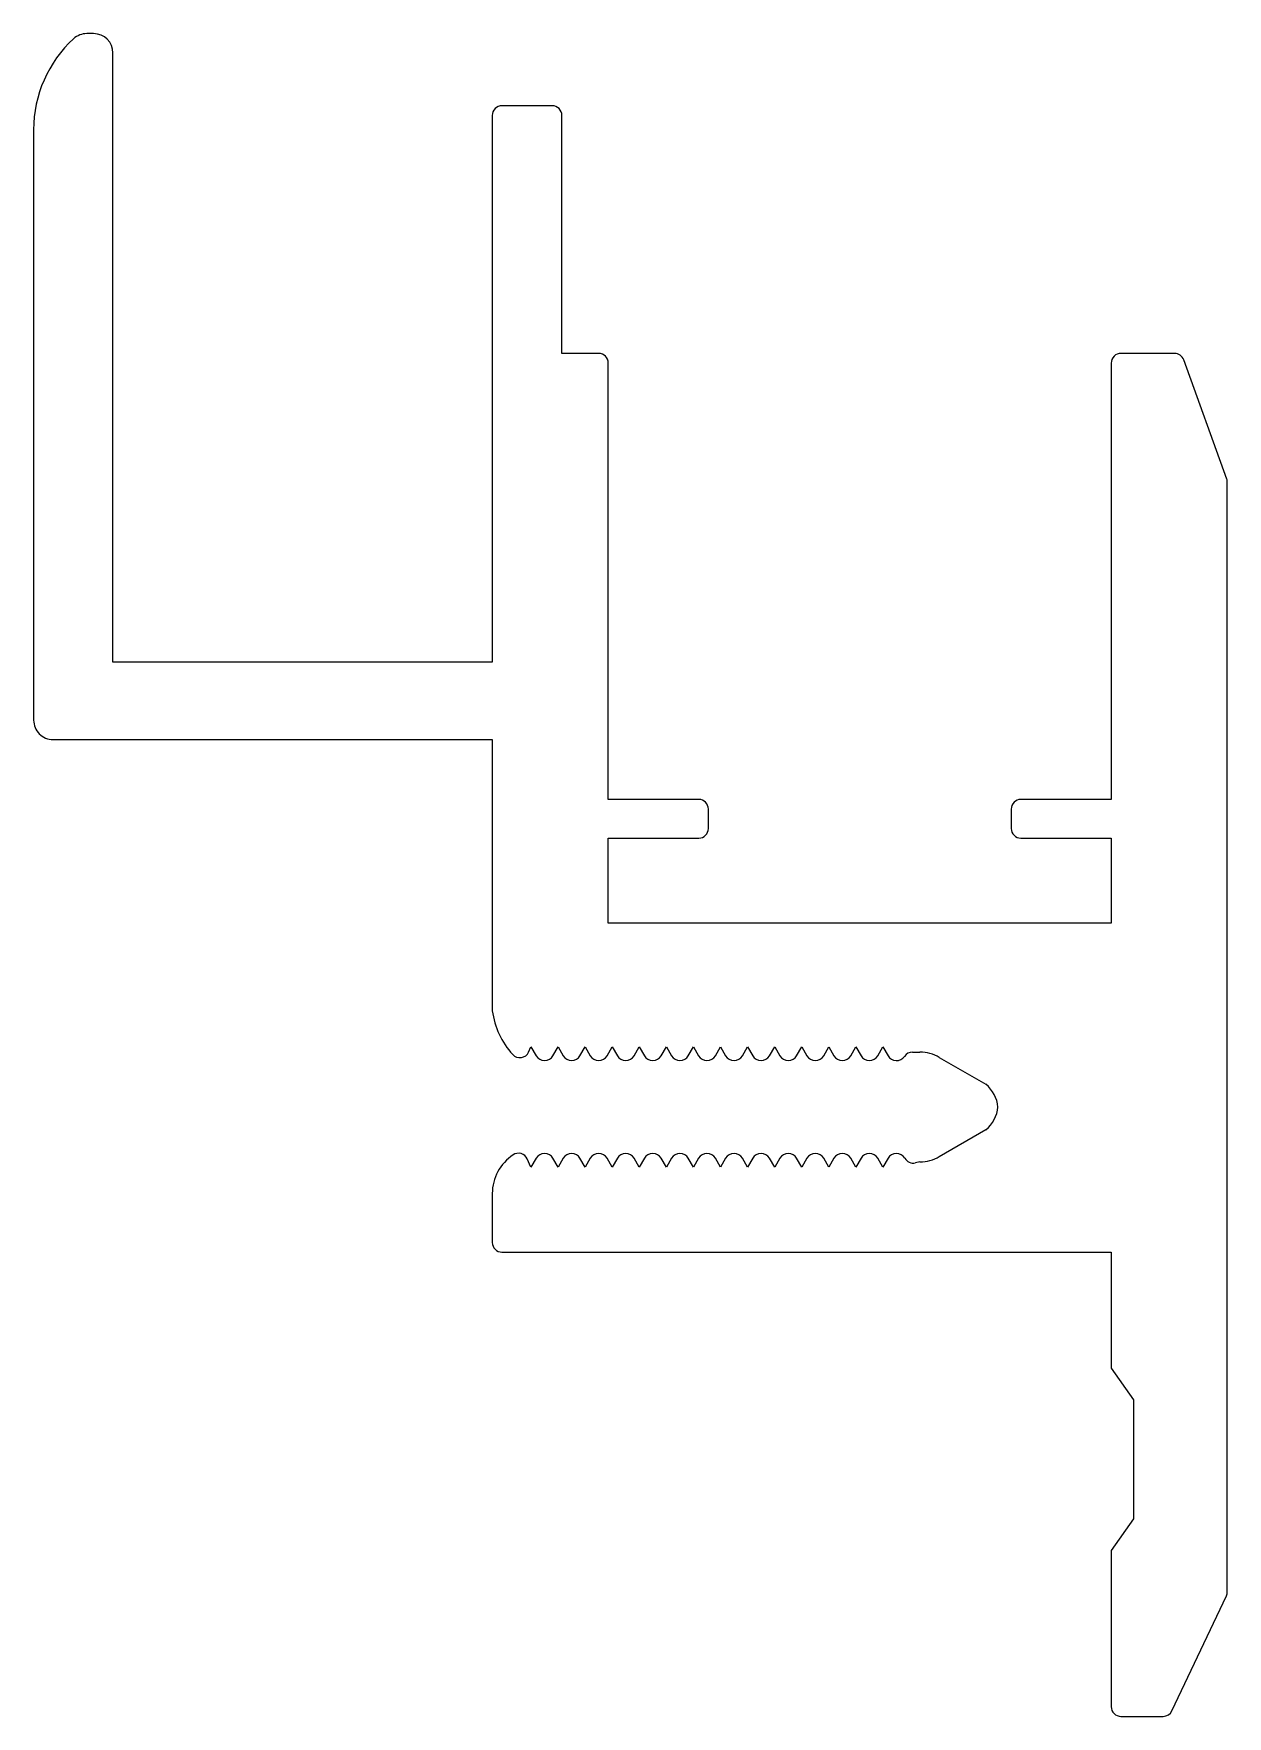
# Model space of a CAD drawing. Extents: x 1171.6 to 1202.5, y 2053 to 2096.5.
import ezdxf

# ---------------------------------------------------------------- set-up
doc = ezdxf.new("R2010")
doc.units = 0
doc.layers.get('0').update_dxf_attribs({"linetype": 'CONTINUOUS'})

msp = doc.modelspace()

# ---------------------------------------------------------------- linework, layer by layer
for p, q in [((1173.159, 2096.468), (1172.98, 2096.468)), ((1173.659, 2080.223), (1173.659, 2095.968)), ((1183.462, 2094.354), (1183.462, 2080.223)), ((1185.012, 2094.604), (1183.713, 2094.604)), ((1185.262, 2088.204), (1185.262, 2094.354)), ((1171.608, 2093.985), (1171.608, 2078.723)), ((1186.213, 2088.204), (1185.262, 2088.204)), ((1201.1, 2088.204), (1199.713, 2088.204)), ((1186.462, 2076.673), (1186.462, 2087.954)), ((1199.462, 2087.954), (1199.462, 2076.673)), ((1202.448, 2084.952), (1201.335, 2088.038)), ((1202.462, 2056.192), (1202.462, 2084.867)), ((1183.462, 2080.223), (1173.659, 2080.223)), ((1172.109, 2078.223), (1183.459, 2078.223)), ((1183.459, 2078.223), (1183.463, 2071.211)), ((1188.799, 2076.673), (1186.462, 2076.673)), ((1199.462, 2076.673), (1197.126, 2076.673)), ((1189.049, 2075.923), (1189.049, 2076.423)), ((1196.876, 2076.423), (1196.876, 2075.923)), ((1186.462, 2073.473), (1186.462, 2075.673)), ((1186.462, 2075.673), (1188.799, 2075.673)), ((1197.126, 2075.673), (1199.462, 2075.673)), ((1199.462, 2075.673), (1199.462, 2073.473)), ((1199.462, 2073.473), (1186.462, 2073.473)), ((1184.403, 2070.145), (1184.463, 2070.28)), ((1184.463, 2070.28), (1184.596, 2070.049)), ((1185.03, 2070.049), (1185.163, 2070.28)), ((1185.163, 2070.28), (1185.296, 2070.049)), ((1185.73, 2070.049), (1185.863, 2070.28)), ((1185.863, 2070.28), (1185.996, 2070.049)), ((1186.429, 2070.049), (1186.563, 2070.28)), ((1186.563, 2070.28), (1186.696, 2070.049)), ((1187.129, 2070.049), (1187.262, 2070.28)), ((1187.262, 2070.28), (1187.395, 2070.049)), ((1187.829, 2070.049), (1187.962, 2070.281)), ((1187.962, 2070.281), (1188.096, 2070.049)), ((1188.529, 2070.049), (1188.662, 2070.28)), ((1188.662, 2070.28), (1188.795, 2070.049)), ((1189.229, 2070.049), (1189.362, 2070.28)), ((1189.362, 2070.28), (1189.495, 2070.049)), ((1189.929, 2070.049), (1190.062, 2070.28)), ((1190.062, 2070.28), (1190.195, 2070.049)), ((1190.629, 2070.049), (1190.762, 2070.281)), ((1190.762, 2070.281), (1190.895, 2070.049)), ((1191.329, 2070.049), (1191.462, 2070.28)), ((1191.462, 2070.28), (1191.595, 2070.049)), ((1192.029, 2070.049), (1192.162, 2070.28)), ((1192.162, 2070.28), (1192.294, 2070.049)), ((1192.728, 2070.049), (1192.861, 2070.28)), ((1192.861, 2070.28), (1192.994, 2070.049)), ((1193.428, 2070.049), (1193.561, 2070.28)), ((1193.561, 2070.28), (1193.693, 2070.049)), ((1194.323, 2070.14), (1194.517, 2070.14)), ((1195.017, 2070.006), (1196.223, 2069.31)), ((1196.223, 2068.137), (1195.017, 2067.44)), ((1184.463, 2067.166), (1184.367, 2067.38)), ((1184.596, 2067.398), (1184.463, 2067.166)), ((1185.163, 2067.166), (1185.03, 2067.398)), ((1185.296, 2067.398), (1185.163, 2067.166)), ((1185.863, 2067.166), (1185.73, 2067.398)), ((1185.996, 2067.398), (1185.863, 2067.166)), ((1186.563, 2067.166), (1186.429, 2067.398)), ((1186.696, 2067.398), (1186.563, 2067.166)), ((1187.262, 2067.166), (1187.129, 2067.398)), ((1187.395, 2067.398), (1187.262, 2067.166)), ((1187.962, 2067.166), (1187.829, 2067.398)), ((1188.096, 2067.398), (1187.962, 2067.166)), ((1188.662, 2067.166), (1188.529, 2067.398)), ((1188.795, 2067.398), (1188.662, 2067.166)), ((1189.362, 2067.166), (1189.229, 2067.398)), ((1189.495, 2067.398), (1189.362, 2067.166)), ((1190.062, 2067.166), (1189.929, 2067.398)), ((1190.195, 2067.398), (1190.062, 2067.166)), ((1190.762, 2067.166), (1190.629, 2067.398)), ((1190.895, 2067.398), (1190.762, 2067.166)), ((1191.462, 2067.166), (1191.329, 2067.398)), ((1191.595, 2067.398), (1191.462, 2067.166)), ((1192.162, 2067.166), (1192.029, 2067.398)), ((1192.294, 2067.398), (1192.162, 2067.166)), ((1192.861, 2067.166), (1192.728, 2067.398)), ((1192.994, 2067.398), (1192.861, 2067.166)), ((1193.561, 2067.166), (1193.428, 2067.398)), ((1193.693, 2067.398), (1193.561, 2067.166)), ((1194.517, 2067.306), (1194.398, 2067.28)), ((1183.463, 2066.486), (1183.463, 2065.223)), ((1183.713, 2064.973), (1199.462, 2064.973)), ((1199.462, 2064.973), (1199.462, 2061.973)), ((1199.462, 2061.973), (1200.036, 2061.154)), ((1200.036, 2061.154), (1200.036, 2058.08)), ((1200.036, 2058.08), (1199.462, 2057.26)), ((1199.462, 2057.26), (1199.462, 2053.223)), ((1201.03, 2053.116), (1202.438, 2056.085)), ((1199.713, 2052.973), (1200.804, 2052.973))]:
    msp.add_line(p, q)
for centre, radius, start, end in [((1172.98, 2095.968), 0.5, 89.9977, 132.7192), ((1173.159, 2095.968), 0.5, 0.0042, 89.9958), ((1174.796, 2093.987), 3.188, 132.5429, 180.0341), ((1183.712, 2094.354), 0.25, 89.9768, 179.9959), ((1185.012, 2094.354), 0.25, 0.0041, 90.0232), ((1186.212, 2087.954), 0.25, 0.0041, 89.9685), ((1199.712, 2087.954), 0.25, 89.9768, 180.0232), ((1201.1, 2087.954), 0.25, 19.7932, 90.0204), ((1202.212, 2084.867), 0.25, 359.9846, 19.8015), ((1172.108, 2078.723), 0.5, 180.0041, 270.0232), ((1188.799, 2076.423), 0.25, 0.0041, 89.9685), ((1197.126, 2076.423), 0.25, 89.9768, 179.9959), ((1188.799, 2075.923), 0.25, 270.0315, 359.9959), ((1197.126, 2075.923), 0.25, 180.0041, 270.0232), ((1185.536, 2071.488), 2.091, 187.6111, 222.3367), ((1184.175, 2070.248), 0.25, 222.3548, 335.7761), ((1184.813, 2070.173), 0.25, 209.8454, 330.1535), ((1185.513, 2070.173), 0.25, 209.8302, 330.1383), ((1186.212, 2070.173), 0.25, 209.846, 330.1541), ((1186.912, 2070.173), 0.25, 209.8461, 330.1542), ((1187.612, 2070.173), 0.25, 209.8458, 330.154), ((1188.312, 2070.173), 0.25, 209.8457, 330.1538), ((1189.012, 2070.173), 0.25, 209.846, 330.1541), ((1189.712, 2070.173), 0.25, 209.8461, 330.1542), ((1190.412, 2070.173), 0.25, 209.8458, 330.154), ((1191.112, 2070.173), 0.25, 209.846, 330.1542), ((1191.812, 2070.173), 0.25, 209.8461, 330.1542), ((1192.511, 2070.173), 0.25, 209.8459, 330.1541), ((1193.211, 2070.173), 0.25, 209.8456, 330.1538), ((1193.91, 2070.173), 0.25, 209.8456, 325.5834), ((1194.323, 2069.89), 0.25, 90, 145.5834), ((1194.518, 2069.143), 0.997, 59.95, 90.0444), ((1195.664, 2068.64), 0.873, 5.4543, 50.1019), ((1195.664, 2068.806), 0.873, 309.8979, 354.5443), ((1184.663, 2066.486), 1.2, 123.4864, 179.9974), ((1184.139, 2067.278), 0.25, 24.1893, 123.4721), ((1184.813, 2067.274), 0.25, 29.8302, 150.1383), ((1185.513, 2067.274), 0.25, 29.8459, 150.154), ((1186.212, 2067.274), 0.25, 29.8459, 150.154), ((1186.912, 2067.274), 0.25, 29.8462, 150.1543), ((1187.612, 2067.274), 0.25, 29.846, 150.1542), ((1188.312, 2067.274), 0.25, 29.8458, 150.1539), ((1189.012, 2067.274), 0.25, 29.8459, 150.154), ((1189.712, 2067.274), 0.25, 29.8462, 150.1543), ((1190.412, 2067.274), 0.25, 29.846, 150.1542), ((1191.112, 2067.274), 0.25, 29.8458, 150.154), ((1191.812, 2067.274), 0.25, 29.8458, 150.1539), ((1192.511, 2067.274), 0.25, 29.8459, 150.1541), ((1193.211, 2067.274), 0.25, 29.8462, 150.1544), ((1193.91, 2067.274), 0.25, 30.0099, 150.1544), ((1194.343, 2067.524), 0.25, 210.0099, 282.5601), ((1194.518, 2068.303), 0.997, 269.9556, 300.05), ((1183.713, 2065.223), 0.25, 179.9768, 269.9685), ((1202.212, 2056.192), 0.25, 334.6459, 0.0267), ((1199.712, 2053.223), 0.25, 180.0041, 270.0232), ((1200.804, 2053.223), 0.25, 269.9752, 334.642)]:
    msp.add_arc(centre, radius, start, end)

doc.saveas('drawing.dxf')
